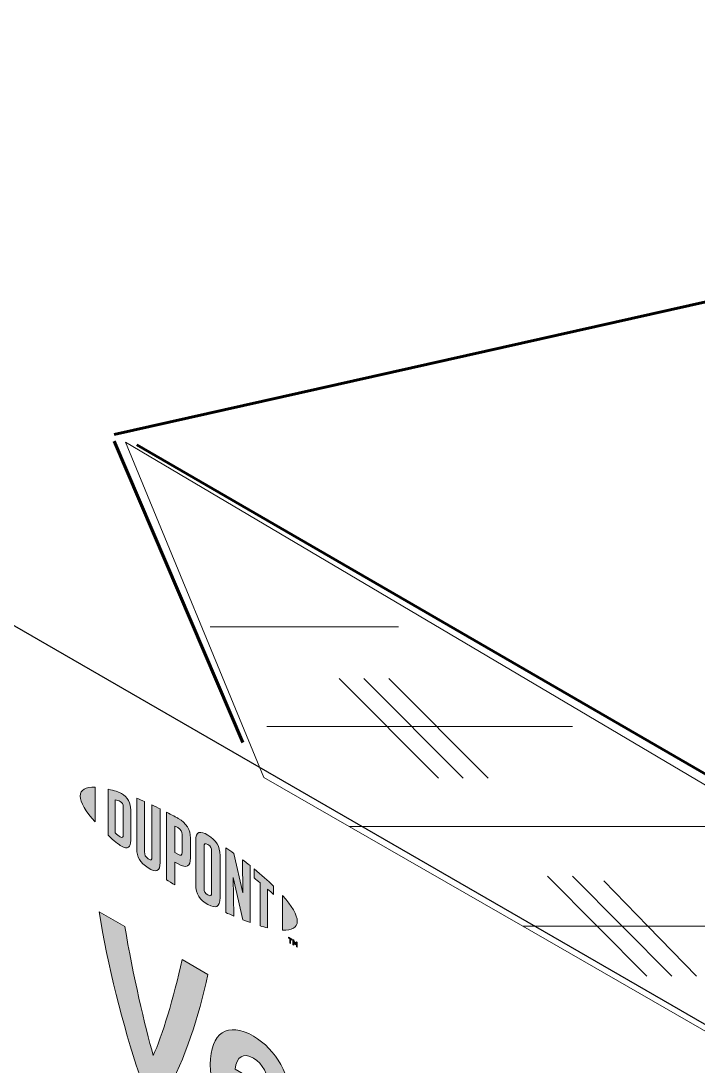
# Model space of a CAD drawing. Header units: inches. Extents: x -20.7 to 76.3, y -55.2 to 19.1.
# Drawn here: x -4.286 to -3.863, y -27.494 to -26.84 of the extents above; entities that cross this region are included whole.
import ezdxf

# ---------------------------------------------------------------- set-up
doc = ezdxf.new("R2010")
doc.units = ezdxf.units.IN
doc.header["$MEASUREMENT"] = 0
for name, color, linetype, lineweight in [('.ATI-HATCH', 7, 'Continuous', 0), ('G-ANNO-TTLB', 7, 'Continuous', 0), ('TYVEK', 7, 'Continuous', 0)]:
    doc.layers.add(name, color=color, linetype=linetype, lineweight=lineweight)

# ---------------------------------------------------------------- blocks, each defined once
blk = doc.blocks.new('Block_155')
at = {"layer": 'TYVEK', "true_color": 0x18467f, "transparency": 33554687}
h = blk.add_hatch(color=156, dxfattribs=at)
h.dxf.hatch_style = 2
edge = h.paths.add_edge_path()
edge.add_spline(control_points=[(-4.24902, -27.32537), (-4.24902, -27.32936), (-4.24565, -27.33503), (-4.23976, -27.34163), (-4.23976, -27.34163), (-4.23976, -27.31988), (-4.23976, -27.31988), (-4.24565, -27.31966), (-4.24902, -27.32142), (-4.24902, -27.32537)], knot_values=[0, 0, 0, 0, 1, 1, 1, 2, 2, 2, 3, 3, 3, 3], degree=3, periodic=0)
edge.add_line((-4.24902, -27.32537), (-4.24902, -27.32537))
h = blk.add_hatch(color=156, dxfattribs=at)
h.dxf.hatch_style = 2
edge = h.paths.add_edge_path()
edge.add_spline(control_points=[(-4.22208, -27.34982), (-4.22208, -27.35148), (-4.22295, -27.35154), (-4.224, -27.35093), (-4.22481, -27.35046), (-4.22607, -27.3494), (-4.22709, -27.34849), (-4.22709, -27.34849), (-4.22709, -27.32769), (-4.22709, -27.32769), (-4.22607, -27.32797), (-4.22481, -27.32836), (-4.224, -27.32883), (-4.22295, -27.32943), (-4.22208, -27.33049), (-4.22208, -27.33216), (-4.22208, -27.33216), (-4.22208, -27.34982), (-4.22208, -27.34982)], knot_values=[0, 0, 0, 0, 1, 1, 1, 2, 2, 2, 3, 3, 3, 4, 4, 4, 5, 5, 5, 6, 6, 6, 6], degree=3, periodic=0)
edge = h.paths.add_edge_path()
edge.add_spline(control_points=[(-4.22331, -27.32378), (-4.22495, -27.32283), (-4.22733, -27.32202), (-4.23162, -27.32107), (-4.23162, -27.32107), (-4.23162, -27.34989), (-4.23162, -27.34989), (-4.22784, -27.35338), (-4.22495, -27.35581), (-4.22331, -27.35676), (-4.21952, -27.35895), (-4.21739, -27.35753), (-4.21739, -27.35326), (-4.21739, -27.35326), (-4.21739, -27.33412), (-4.21739, -27.33412), (-4.21739, -27.32986), (-4.21952, -27.32597), (-4.22331, -27.32378)], knot_values=[0, 0, 0, 0, 1, 1, 1, 2, 2, 2, 3, 3, 3, 4, 4, 4, 5, 5, 5, 6, 6, 6, 6], degree=3, periodic=0)
edge.add_line((-4.22331, -27.32378), (-4.22331, -27.32378))
h = blk.add_hatch(color=156, dxfattribs=at)
h.dxf.hatch_style = 2
edge = h.paths.add_edge_path()
edge.add_spline(control_points=[(-4.20418, -27.36353), (-4.20418, -27.3652), (-4.20469, -27.36596), (-4.2065, -27.36466), (-4.20829, -27.36338), (-4.20877, -27.36224), (-4.20877, -27.36026), (-4.20877, -27.36026), (-4.20877, -27.32889), (-4.20877, -27.32889), (-4.20995, -27.32835), (-4.21259, -27.32724), (-4.21372, -27.32678), (-4.21372, -27.32678), (-4.21372, -27.35851), (-4.21372, -27.35851), (-4.21372, -27.36358), (-4.21158, -27.36679), (-4.2065, -27.37039), (-4.20185, -27.37368), (-4.19901, -27.37263), (-4.19901, -27.36701), (-4.19901, -27.36701), (-4.19901, -27.33348), (-4.19901, -27.33348), (-4.19998, -27.33298), (-4.20316, -27.33146), (-4.20418, -27.33099), (-4.20418, -27.33099), (-4.20418, -27.36353), (-4.20418, -27.36353)], knot_values=[0, 0, 0, 0, 1, 1, 1, 2, 2, 2, 3, 3, 3, 4, 4, 4, 5, 5, 5, 6, 6, 6, 7, 7, 7, 8, 8, 8, 9, 9, 9, 10, 10, 10, 10], degree=3, periodic=0)
h = blk.add_hatch(color=156, dxfattribs=at)
h.dxf.hatch_style = 2
edge = h.paths.add_edge_path()
edge.add_spline(control_points=[(-4.18532, -27.36063), (-4.18532, -27.36245), (-4.18587, -27.36305), (-4.18798, -27.36184), (-4.18798, -27.36184), (-4.18979, -27.3608), (-4.18979, -27.3608), (-4.18979, -27.3608), (-4.18979, -27.34414), (-4.18979, -27.34414), (-4.18898, -27.34455), (-4.18855, -27.34479), (-4.18807, -27.34507), (-4.18579, -27.34638), (-4.18532, -27.34765), (-4.18532, -27.3495), (-4.18532, -27.3495), (-4.18532, -27.36063), (-4.18532, -27.36063)], knot_values=[0, 0, 0, 0, 1, 1, 1, 2, 2, 2, 3, 3, 3, 4, 4, 4, 5, 5, 5, 6, 6, 6, 6], degree=3, periodic=0)
edge = h.paths.add_edge_path()
edge.add_spline(control_points=[(-4.18777, -27.33935), (-4.18867, -27.33883), (-4.19195, -27.33707), (-4.19497, -27.33553), (-4.19497, -27.33553), (-4.19497, -27.37776), (-4.19497, -27.37776), (-4.19394, -27.37841), (-4.19125, -27.38013), (-4.18979, -27.38101), (-4.18979, -27.38101), (-4.18979, -27.36667), (-4.18979, -27.36667), (-4.18979, -27.36667), (-4.18777, -27.36783), (-4.18777, -27.36783), (-4.18234, -27.37094), (-4.18009, -27.36946), (-4.18009, -27.3641), (-4.18009, -27.3641), (-4.18009, -27.35165), (-4.18009, -27.35165), (-4.18009, -27.3464), (-4.18262, -27.34232), (-4.18777, -27.33935)], knot_values=[0, 0, 0, 0, 1, 1, 1, 2, 2, 2, 3, 3, 3, 4, 4, 4, 5, 5, 5, 6, 6, 6, 7, 7, 7, 8, 8, 8, 8], degree=3, periodic=0)
edge.add_line((-4.18777, -27.33935), (-4.18777, -27.33935))
h = blk.add_hatch(color=156, dxfattribs=at)
h.dxf.hatch_style = 2
edge = h.paths.add_edge_path()
edge.add_spline(control_points=[(-4.16683, -27.38606), (-4.16683, -27.38773), (-4.16732, -27.38831), (-4.16915, -27.38731), (-4.17103, -27.38629), (-4.17155, -27.38506), (-4.17155, -27.38333), (-4.17155, -27.38333), (-4.17155, -27.35701), (-4.17155, -27.35701), (-4.17155, -27.35528), (-4.17103, -27.35462), (-4.16915, -27.35576), (-4.16732, -27.35688), (-4.16683, -27.35806), (-4.16683, -27.35973), (-4.16683, -27.35973), (-4.16683, -27.38606), (-4.16683, -27.38606)], knot_values=[0, 0, 0, 0, 1, 1, 1, 2, 2, 2, 3, 3, 3, 4, 4, 4, 5, 5, 5, 6, 6, 6, 6], degree=3, periodic=0)
edge = h.paths.add_edge_path()
edge.add_spline(control_points=[(-4.16915, -27.34986), (-4.17395, -27.34683), (-4.1768, -27.34761), (-4.1768, -27.35317), (-4.1768, -27.35317), (-4.1768, -27.38079), (-4.1768, -27.38079), (-4.1768, -27.38666), (-4.17421, -27.39057), (-4.16915, -27.39324), (-4.16419, -27.39586), (-4.1616, -27.39519), (-4.1616, -27.38895), (-4.1616, -27.38895), (-4.1616, -27.36258), (-4.1616, -27.36258), (-4.1616, -27.35663), (-4.16394, -27.35316), (-4.16915, -27.34986)], knot_values=[0, 0, 0, 0, 1, 1, 1, 2, 2, 2, 3, 3, 3, 4, 4, 4, 5, 5, 5, 6, 6, 6, 6], degree=3, periodic=0)
edge.add_line((-4.16915, -27.34986), (-4.16915, -27.34986))
h = blk.add_hatch(color=156, dxfattribs=at)
h.dxf.hatch_style = 2
edge = h.paths.add_edge_path()
edge.add_spline(control_points=[(-4.14724, -27.38604), (-4.14724, -27.38604), (-4.15298, -27.36125), (-4.15298, -27.36125), (-4.15455, -27.36011), (-4.15643, -27.35878), (-4.15788, -27.35779), (-4.15788, -27.35779), (-4.15788, -27.39832), (-4.15788, -27.39832), (-4.15686, -27.39879), (-4.15425, -27.39996), (-4.1529, -27.40054), (-4.1529, -27.40054), (-4.15331, -27.37642), (-4.15331, -27.37642), (-4.15331, -27.37642), (-4.14724, -27.40288), (-4.14724, -27.40288), (-4.14595, -27.40339), (-4.14406, -27.4041), (-4.14282, -27.40455), (-4.14282, -27.40455), (-4.14282, -27.36894), (-4.14282, -27.36894), (-4.14411, -27.3679), (-4.14646, -27.36609), (-4.14759, -27.36524), (-4.14759, -27.36524), (-4.14724, -27.38604), (-4.14724, -27.38604)], knot_values=[0, 0, 0, 0, 1, 1, 1, 2, 2, 2, 3, 3, 3, 4, 4, 4, 5, 5, 5, 6, 6, 6, 7, 7, 7, 8, 8, 8, 9, 9, 9, 10, 10, 10, 10], degree=3, periodic=0)
h = blk.add_hatch(color=156, dxfattribs=at)
h.dxf.hatch_style = 2
edge = h.paths.add_edge_path()
edge.add_spline(control_points=[(-4.14026, -27.37665), (-4.13898, -27.37765), (-4.13772, -27.37867), (-4.13649, -27.37969), (-4.13649, -27.37969), (-4.13649, -27.40663), (-4.13649, -27.40663), (-4.13535, -27.40698), (-4.13325, -27.40757), (-4.13185, -27.4079), (-4.13185, -27.4079), (-4.13185, -27.38363), (-4.13185, -27.38363), (-4.13051, -27.38482), (-4.12924, -27.38595), (-4.12808, -27.387), (-4.12808, -27.387), (-4.12808, -27.3818), (-4.12808, -27.3818), (-4.13174, -27.37822), (-4.13567, -27.37476), (-4.14026, -27.37101), (-4.14026, -27.37101), (-4.14026, -27.37665), (-4.14026, -27.37665)], knot_values=[0, 0, 0, 0, 1, 1, 1, 2, 2, 2, 3, 3, 3, 4, 4, 4, 5, 5, 5, 6, 6, 6, 7, 7, 7, 8, 8, 8, 8], degree=3, periodic=0)
h = blk.add_hatch(color=156, dxfattribs=at)
h.dxf.hatch_style = 2
edge = h.paths.add_edge_path()
edge.add_spline(control_points=[(-4.11325, -27.40376), (-4.11325, -27.40775), (-4.11663, -27.40952), (-4.12252, -27.40933), (-4.12252, -27.40933), (-4.12252, -27.38757), (-4.12252, -27.38757), (-4.11663, -27.39415), (-4.11325, -27.39981), (-4.11325, -27.40376)], knot_values=[0, 0, 0, 0, 1, 1, 1, 2, 2, 2, 3, 3, 3, 3], degree=3, periodic=0)
edge.add_line((-4.11325, -27.40376), (-4.11325, -27.40376))
h = blk.add_hatch(color=156, dxfattribs=at)
h.dxf.hatch_style = 2
edge = h.paths.add_edge_path()
edge.add_spline(control_points=[(-4.116, -27.41526), (-4.116, -27.41526), (-4.11544, -27.41559), (-4.11544, -27.41559), (-4.11544, -27.41559), (-4.11462, -27.41755), (-4.11462, -27.41755), (-4.11462, -27.41755), (-4.11379, -27.41654), (-4.11379, -27.41654), (-4.11379, -27.41654), (-4.11325, -27.41685), (-4.11325, -27.41685), (-4.11325, -27.41685), (-4.11325, -27.41999), (-4.11325, -27.41999), (-4.11325, -27.41999), (-4.11376, -27.41969), (-4.11376, -27.41969), (-4.11376, -27.41969), (-4.11376, -27.41747), (-4.11376, -27.41747), (-4.11376, -27.41747), (-4.1146, -27.41848), (-4.1146, -27.41848), (-4.1146, -27.41848), (-4.11465, -27.41845), (-4.11465, -27.41845), (-4.11465, -27.41845), (-4.1155, -27.41646), (-4.1155, -27.41646), (-4.1155, -27.41646), (-4.1155, -27.41869), (-4.1155, -27.41869), (-4.1155, -27.41869), (-4.116, -27.4184), (-4.116, -27.4184), (-4.116, -27.4184), (-4.116, -27.41526), (-4.116, -27.41526)], knot_values=[0, 0, 0, 0, 1, 1, 1, 2, 2, 2, 3, 3, 3, 4, 4, 4, 5, 5, 5, 6, 6, 6, 7, 7, 7, 8, 8, 8, 9, 9, 9, 10, 10, 10, 11, 11, 11, 12, 12, 12, 13, 13, 13, 13], degree=3, periodic=0)
edge = h.paths.add_edge_path()
edge.add_spline(control_points=[(-4.11796, -27.41468), (-4.11796, -27.41468), (-4.1188, -27.41419), (-4.1188, -27.41419), (-4.1188, -27.41419), (-4.1188, -27.41365), (-4.1188, -27.41365), (-4.1188, -27.41365), (-4.11659, -27.41492), (-4.11659, -27.41492), (-4.11659, -27.41492), (-4.11659, -27.41547), (-4.11659, -27.41547), (-4.11659, -27.41547), (-4.11743, -27.41498), (-4.11743, -27.41498), (-4.11743, -27.41498), (-4.11743, -27.41757), (-4.11743, -27.41757), (-4.11743, -27.41757), (-4.11796, -27.41727), (-4.11796, -27.41727), (-4.11796, -27.41727), (-4.11796, -27.41468), (-4.11796, -27.41468)], knot_values=[0, 0, 0, 0, 1, 1, 1, 2, 2, 2, 3, 3, 3, 4, 4, 4, 5, 5, 5, 6, 6, 6, 7, 7, 7, 8, 8, 8, 8], degree=3, periodic=0)
at = {"layer": 'TYVEK'}
for points, knots in [([(-4.24902, -27.32537), (-4.24902, -27.32936), (-4.24565, -27.33503), (-4.23976, -27.34163), (-4.23976, -27.34163), (-4.23976, -27.31988), (-4.23976, -27.31988), (-4.24565, -27.31966), (-4.24902, -27.32142), (-4.24902, -27.32537)], [0, 0, 0, 0, 1, 1, 1, 2, 2, 2, 3, 3, 3, 3]), ([(-4.22331, -27.32378), (-4.22495, -27.32283), (-4.22733, -27.32202), (-4.23162, -27.32107), (-4.23162, -27.32107), (-4.23162, -27.34989), (-4.23162, -27.34989), (-4.22784, -27.35338), (-4.22495, -27.35581), (-4.22331, -27.35676), (-4.21952, -27.35895), (-4.21739, -27.35753), (-4.21739, -27.35326), (-4.21739, -27.35326), (-4.21739, -27.33412), (-4.21739, -27.33412), (-4.21739, -27.32986), (-4.21952, -27.32597), (-4.22331, -27.32378)], [0, 0, 0, 0, 1, 1, 1, 2, 2, 2, 3, 3, 3, 4, 4, 4, 5, 5, 5, 6, 6, 6, 6]), ([(-4.22208, -27.34982), (-4.22208, -27.35148), (-4.22295, -27.35154), (-4.224, -27.35093), (-4.22481, -27.35046), (-4.22607, -27.3494), (-4.22709, -27.34849), (-4.22709, -27.34849), (-4.22709, -27.32769), (-4.22709, -27.32769), (-4.22607, -27.32797), (-4.22481, -27.32836), (-4.224, -27.32883), (-4.22295, -27.32943), (-4.22208, -27.33049), (-4.22208, -27.33216), (-4.22208, -27.33216), (-4.22208, -27.34982), (-4.22208, -27.34982)], [0, 0, 0, 0, 1, 1, 1, 2, 2, 2, 3, 3, 3, 4, 4, 4, 5, 5, 5, 6, 6, 6, 6]), ([(-4.20418, -27.36353), (-4.20418, -27.3652), (-4.20469, -27.36596), (-4.2065, -27.36466), (-4.20829, -27.36338), (-4.20877, -27.36224), (-4.20877, -27.36026), (-4.20877, -27.36026), (-4.20877, -27.32889), (-4.20877, -27.32889), (-4.20995, -27.32835), (-4.21259, -27.32724), (-4.21372, -27.32678), (-4.21372, -27.32678), (-4.21372, -27.35851), (-4.21372, -27.35851), (-4.21372, -27.36358), (-4.21158, -27.36679), (-4.2065, -27.37039), (-4.20185, -27.37368), (-4.19901, -27.37263), (-4.19901, -27.36701), (-4.19901, -27.36701), (-4.19901, -27.33348), (-4.19901, -27.33348), (-4.19998, -27.33298), (-4.20316, -27.33146), (-4.20418, -27.33099), (-4.20418, -27.33099), (-4.20418, -27.36353), (-4.20418, -27.36353)], [0, 0, 0, 0, 1, 1, 1, 2, 2, 2, 3, 3, 3, 4, 4, 4, 5, 5, 5, 6, 6, 6, 7, 7, 7, 8, 8, 8, 9, 9, 9, 10, 10, 10, 10]), ([(-4.18777, -27.33935), (-4.18867, -27.33883), (-4.19195, -27.33707), (-4.19497, -27.33553), (-4.19497, -27.33553), (-4.19497, -27.37776), (-4.19497, -27.37776), (-4.19394, -27.37841), (-4.19125, -27.38013), (-4.18979, -27.38101), (-4.18979, -27.38101), (-4.18979, -27.36667), (-4.18979, -27.36667), (-4.18979, -27.36667), (-4.18777, -27.36783), (-4.18777, -27.36783), (-4.18234, -27.37094), (-4.18009, -27.36946), (-4.18009, -27.3641), (-4.18009, -27.3641), (-4.18009, -27.35165), (-4.18009, -27.35165), (-4.18009, -27.3464), (-4.18262, -27.34232), (-4.18777, -27.33935)], [0, 0, 0, 0, 1, 1, 1, 2, 2, 2, 3, 3, 3, 4, 4, 4, 5, 5, 5, 6, 6, 6, 7, 7, 7, 8, 8, 8, 8]), ([(-4.18532, -27.36063), (-4.18532, -27.36245), (-4.18587, -27.36305), (-4.18798, -27.36184), (-4.18798, -27.36184), (-4.18979, -27.3608), (-4.18979, -27.3608), (-4.18979, -27.3608), (-4.18979, -27.34414), (-4.18979, -27.34414), (-4.18898, -27.34455), (-4.18855, -27.34479), (-4.18807, -27.34507), (-4.18579, -27.34638), (-4.18532, -27.34765), (-4.18532, -27.3495), (-4.18532, -27.3495), (-4.18532, -27.36063), (-4.18532, -27.36063)], [0, 0, 0, 0, 1, 1, 1, 2, 2, 2, 3, 3, 3, 4, 4, 4, 5, 5, 5, 6, 6, 6, 6]), ([(-4.16915, -27.34986), (-4.17395, -27.34683), (-4.1768, -27.34761), (-4.1768, -27.35317), (-4.1768, -27.35317), (-4.1768, -27.38079), (-4.1768, -27.38079), (-4.1768, -27.38666), (-4.17421, -27.39057), (-4.16915, -27.39324), (-4.16419, -27.39586), (-4.1616, -27.39519), (-4.1616, -27.38895), (-4.1616, -27.38895), (-4.1616, -27.36258), (-4.1616, -27.36258), (-4.1616, -27.35663), (-4.16394, -27.35316), (-4.16915, -27.34986)], [0, 0, 0, 0, 1, 1, 1, 2, 2, 2, 3, 3, 3, 4, 4, 4, 5, 5, 5, 6, 6, 6, 6]), ([(-4.16683, -27.38606), (-4.16683, -27.38773), (-4.16732, -27.38831), (-4.16915, -27.38731), (-4.17103, -27.38629), (-4.17155, -27.38506), (-4.17155, -27.38333), (-4.17155, -27.38333), (-4.17155, -27.35701), (-4.17155, -27.35701), (-4.17155, -27.35528), (-4.17103, -27.35462), (-4.16915, -27.35576), (-4.16732, -27.35688), (-4.16683, -27.35806), (-4.16683, -27.35973), (-4.16683, -27.35973), (-4.16683, -27.38606), (-4.16683, -27.38606)], [0, 0, 0, 0, 1, 1, 1, 2, 2, 2, 3, 3, 3, 4, 4, 4, 5, 5, 5, 6, 6, 6, 6]), ([(-4.14724, -27.38604), (-4.14724, -27.38604), (-4.15298, -27.36125), (-4.15298, -27.36125), (-4.15455, -27.36011), (-4.15643, -27.35878), (-4.15788, -27.35779), (-4.15788, -27.35779), (-4.15788, -27.39832), (-4.15788, -27.39832), (-4.15686, -27.39879), (-4.15425, -27.39996), (-4.1529, -27.40054), (-4.1529, -27.40054), (-4.15331, -27.37642), (-4.15331, -27.37642), (-4.15331, -27.37642), (-4.14724, -27.40288), (-4.14724, -27.40288), (-4.14595, -27.40339), (-4.14406, -27.4041), (-4.14282, -27.40455), (-4.14282, -27.40455), (-4.14282, -27.36894), (-4.14282, -27.36894), (-4.14411, -27.3679), (-4.14646, -27.36609), (-4.14759, -27.36524), (-4.14759, -27.36524), (-4.14724, -27.38604), (-4.14724, -27.38604)], [0, 0, 0, 0, 1, 1, 1, 2, 2, 2, 3, 3, 3, 4, 4, 4, 5, 5, 5, 6, 6, 6, 7, 7, 7, 8, 8, 8, 9, 9, 9, 10, 10, 10, 10]), ([(-4.14026, -27.37665), (-4.13898, -27.37765), (-4.13772, -27.37867), (-4.13649, -27.37969), (-4.13649, -27.37969), (-4.13649, -27.40663), (-4.13649, -27.40663), (-4.13535, -27.40698), (-4.13325, -27.40757), (-4.13185, -27.4079), (-4.13185, -27.4079), (-4.13185, -27.38363), (-4.13185, -27.38363), (-4.13051, -27.38482), (-4.12924, -27.38595), (-4.12808, -27.387), (-4.12808, -27.387), (-4.12808, -27.3818), (-4.12808, -27.3818), (-4.13174, -27.37822), (-4.13567, -27.37476), (-4.14026, -27.37101), (-4.14026, -27.37101), (-4.14026, -27.37665), (-4.14026, -27.37665)], [0, 0, 0, 0, 1, 1, 1, 2, 2, 2, 3, 3, 3, 4, 4, 4, 5, 5, 5, 6, 6, 6, 7, 7, 7, 8, 8, 8, 8]), ([(-4.11325, -27.40376), (-4.11325, -27.40775), (-4.11663, -27.40952), (-4.12252, -27.40933), (-4.12252, -27.40933), (-4.12252, -27.38757), (-4.12252, -27.38757), (-4.11663, -27.39415), (-4.11325, -27.39981), (-4.11325, -27.40376)], [0, 0, 0, 0, 1, 1, 1, 2, 2, 2, 3, 3, 3, 3]), ([(-4.11796, -27.41468), (-4.11796, -27.41468), (-4.1188, -27.41419), (-4.1188, -27.41419), (-4.1188, -27.41419), (-4.1188, -27.41365), (-4.1188, -27.41365), (-4.1188, -27.41365), (-4.11659, -27.41492), (-4.11659, -27.41492), (-4.11659, -27.41492), (-4.11659, -27.41547), (-4.11659, -27.41547), (-4.11659, -27.41547), (-4.11743, -27.41498), (-4.11743, -27.41498), (-4.11743, -27.41498), (-4.11743, -27.41757), (-4.11743, -27.41757), (-4.11743, -27.41757), (-4.11796, -27.41727), (-4.11796, -27.41727), (-4.11796, -27.41727), (-4.11796, -27.41468), (-4.11796, -27.41468)], [0, 0, 0, 0, 1, 1, 1, 2, 2, 2, 3, 3, 3, 4, 4, 4, 5, 5, 5, 6, 6, 6, 7, 7, 7, 8, 8, 8, 8]), ([(-4.116, -27.41526), (-4.116, -27.41526), (-4.11544, -27.41559), (-4.11544, -27.41559), (-4.11544, -27.41559), (-4.11462, -27.41755), (-4.11462, -27.41755), (-4.11462, -27.41755), (-4.11379, -27.41654), (-4.11379, -27.41654), (-4.11379, -27.41654), (-4.11325, -27.41685), (-4.11325, -27.41685), (-4.11325, -27.41685), (-4.11325, -27.41999), (-4.11325, -27.41999), (-4.11325, -27.41999), (-4.11376, -27.41969), (-4.11376, -27.41969), (-4.11376, -27.41969), (-4.11376, -27.41747), (-4.11376, -27.41747), (-4.11376, -27.41747), (-4.1146, -27.41848), (-4.1146, -27.41848), (-4.1146, -27.41848), (-4.11465, -27.41845), (-4.11465, -27.41845), (-4.11465, -27.41845), (-4.1155, -27.41646), (-4.1155, -27.41646), (-4.1155, -27.41646), (-4.1155, -27.41869), (-4.1155, -27.41869), (-4.1155, -27.41869), (-4.116, -27.4184), (-4.116, -27.4184), (-4.116, -27.4184), (-4.116, -27.41526), (-4.116, -27.41526)], [0, 0, 0, 0, 1, 1, 1, 2, 2, 2, 3, 3, 3, 4, 4, 4, 5, 5, 5, 6, 6, 6, 7, 7, 7, 8, 8, 8, 9, 9, 9, 10, 10, 10, 11, 11, 11, 12, 12, 12, 13, 13, 13, 13])]:
    blk.add_open_spline(points, degree=3, knots=knots, dxfattribs=at)
blk = doc.blocks.new('Block_158')
at = {"layer": 'TYVEK', "true_color": 0x18467f, "transparency": 33554687}
h = blk.add_hatch(color=156, dxfattribs=at)
h.dxf.hatch_style = 2
edge = h.paths.add_edge_path()
edge.add_spline(control_points=[(-4.21202, -27.49971), (-4.22247, -27.46871), (-4.23184, -27.43073), (-4.23728, -27.39775), (-4.23728, -27.39775), (-4.22117, -27.40706), (-4.22117, -27.40706), (-4.21605, -27.43685), (-4.20864, -27.46971), (-4.20331, -27.48764), (-4.19786, -27.47593), (-4.19046, -27.45162), (-4.18534, -27.42774), (-4.18534, -27.42774), (-4.16923, -27.43704), (-4.16923, -27.43704), (-4.17467, -27.46373), (-4.18404, -27.4909), (-4.19449, -27.50983), (-4.19449, -27.50983), (-4.21202, -27.49971), (-4.21202, -27.49971)], knot_values=[0, 0, 0, 0, 1, 1, 1, 2, 2, 2, 3, 3, 3, 4, 4, 4, 5, 5, 5, 6, 6, 6, 7, 7, 7, 7], degree=3, periodic=0)
h = blk.add_hatch(color=156, dxfattribs=at)
h.dxf.hatch_style = 2
edge = h.paths.add_edge_path()
edge.add_spline(control_points=[(-4.15213, -27.49634), (-4.15213, -27.49634), (-4.13144, -27.50829), (-4.13144, -27.50829), (-4.13144, -27.50829), (-4.13144, -27.50679), (-4.13144, -27.50679), (-4.13144, -27.4998), (-4.13471, -27.4928), (-4.1407, -27.48934), (-4.14701, -27.48569), (-4.15115, -27.48842), (-4.15213, -27.49634)], knot_values=[0, 0, 0, 0, 1, 1, 1, 2, 2, 2, 3, 3, 3, 4, 4, 4, 4], degree=3, periodic=0)
edge = h.paths.add_edge_path()
edge.add_spline(control_points=[(-4.11914, -27.55059), (-4.12393, -27.55032), (-4.13101, -27.54798), (-4.13819, -27.54383), (-4.15572, -27.53371), (-4.1677, -27.51406), (-4.1677, -27.49335), (-4.1677, -27.4735), (-4.1567, -27.46637), (-4.1407, -27.47561), (-4.12643, -27.48384), (-4.11707, -27.50086), (-4.11707, -27.51758), (-4.11707, -27.52133), (-4.11729, -27.52445), (-4.1175, -27.52682), (-4.1175, -27.52682), (-4.15191, -27.50695), (-4.15191, -27.50695), (-4.1505, -27.51776), (-4.14538, -27.5252), (-4.13667, -27.53023), (-4.13133, -27.53331), (-4.12621, -27.5349), (-4.12153, -27.53535), (-4.12153, -27.53535), (-4.11914, -27.55059), (-4.11914, -27.55059)], knot_values=[0, 0, 0, 0, 1, 1, 1, 2, 2, 2, 3, 3, 3, 4, 4, 4, 5, 5, 5, 6, 6, 6, 7, 7, 7, 8, 8, 8, 9, 9, 9, 9], degree=3, periodic=0)
at = {"layer": 'TYVEK'}
for points, knots in [([(-4.21202, -27.49971), (-4.22247, -27.46871), (-4.23184, -27.43073), (-4.23728, -27.39775), (-4.23728, -27.39775), (-4.22117, -27.40706), (-4.22117, -27.40706), (-4.21605, -27.43685), (-4.20864, -27.46971), (-4.20331, -27.48764), (-4.19786, -27.47593), (-4.19046, -27.45162), (-4.18534, -27.42774), (-4.18534, -27.42774), (-4.16923, -27.43704), (-4.16923, -27.43704), (-4.17467, -27.46373), (-4.18404, -27.4909), (-4.19449, -27.50983), (-4.19449, -27.50983), (-4.21202, -27.49971), (-4.21202, -27.49971)], [0, 0, 0, 0, 1, 1, 1, 2, 2, 2, 3, 3, 3, 4, 4, 4, 5, 5, 5, 6, 6, 6, 7, 7, 7, 7]), ([(-4.11914, -27.55059), (-4.12393, -27.55032), (-4.13101, -27.54798), (-4.13819, -27.54383), (-4.15572, -27.53371), (-4.1677, -27.51406), (-4.1677, -27.49335), (-4.1677, -27.4735), (-4.1567, -27.46637), (-4.1407, -27.47561), (-4.12643, -27.48384), (-4.11707, -27.50086), (-4.11707, -27.51758), (-4.11707, -27.52133), (-4.11729, -27.52445), (-4.1175, -27.52682), (-4.1175, -27.52682), (-4.15191, -27.50695), (-4.15191, -27.50695), (-4.1505, -27.51776), (-4.14538, -27.5252), (-4.13667, -27.53023), (-4.13133, -27.53331), (-4.12621, -27.5349), (-4.12153, -27.53535), (-4.12153, -27.53535), (-4.11914, -27.55059), (-4.11914, -27.55059)], [0, 0, 0, 0, 1, 1, 1, 2, 2, 2, 3, 3, 3, 4, 4, 4, 5, 5, 5, 6, 6, 6, 7, 7, 7, 8, 8, 8, 9, 9, 9, 9]), ([(-4.15213, -27.49634), (-4.15213, -27.49634), (-4.13144, -27.50829), (-4.13144, -27.50829), (-4.13144, -27.50829), (-4.13144, -27.50679), (-4.13144, -27.50679), (-4.13144, -27.4998), (-4.13471, -27.4928), (-4.1407, -27.48934), (-4.14701, -27.48569), (-4.15115, -27.48842), (-4.15213, -27.49634)], [0, 0, 0, 0, 1, 1, 1, 2, 2, 2, 3, 3, 3, 4, 4, 4, 4])]:
    blk.add_open_spline(points, degree=3, knots=knots, dxfattribs=at)
blk = doc.blocks.new('Block_156')
at = {"layer": 'TYVEK'}
blk.add_blockref('Block_158', (0, 0), dxfattribs=at)
blk = doc.blocks.new('Block_154')
at = {"layer": 'TYVEK'}
for name in ['Block_155', 'Block_156']:
    blk.add_blockref(name, (0, 0), dxfattribs=at)
blk = doc.blocks.new('Block_677')
at = {"layer": '.ATI-HATCH'}
blk.add_open_spline([(-4.22075, -27.10405), (-4.22075, -27.10405), (-4.13408, -27.31377), (-4.13408, -27.31377), (-4.13408, -27.31377), (-4.08075, -27.34446), (-4.08075, -27.34446), (-4.08075, -27.34446), (-3.97227, -27.40682), (-3.97227, -27.40682), (-3.97227, -27.40682), (-3.86158, -27.47043), (-3.86158, -27.47043), (-3.86158, -27.47043), (-3.79089, -27.51099), (-3.79089, -27.51099), (-3.79089, -27.51099), (-3.79075, -27.51113), (-3.79075, -27.51113), (-3.79075, -27.51113), (-3.75519, -27.53154), (-3.75519, -27.53154), (-3.75519, -27.53154), (-3.64644, -27.59404), (-3.64644, -27.59404), (-3.64644, -27.59404), (-3.53797, -27.6564), (-3.53797, -27.6564), (-3.53797, -27.6564), (-3.5195, -27.66696), (-3.5195, -27.66696), (-3.5195, -27.66696), (-3.39186, -27.6564), (-3.39186, -27.6564), (-3.39186, -27.6564), (-3.29978, -27.64877), (-3.29978, -27.64877), (-3.29978, -27.64877), (-4.22075, -27.10405), (-4.22075, -27.10405)], degree=3, knots=[0, 0, 0, 0, 1, 1, 1, 2, 2, 2, 3, 3, 3, 4, 4, 4, 5, 5, 5, 6, 6, 6, 7, 7, 7, 8, 8, 8, 9, 9, 9, 10, 10, 10, 11, 11, 11, 12, 12, 12, 13, 13, 13, 13], dxfattribs=at)
at = {"layer": '.ATI-HATCH', "color": 8, "lineweight": 0, "true_color": 0x808080}
for points in [[(-4.04991, -27.2196), (-4.04991, -27.2196), (-4.16769, -27.2196), (-4.16769, -27.2196)], [(-3.94116, -27.28196), (-3.94116, -27.28196), (-4.13241, -27.28196), (-4.13241, -27.28196)], [(-3.83005, -27.34446), (-3.83005, -27.34446), (-4.08075, -27.34446), (-4.08075, -27.34446)]]:
    blk.add_open_spline(points, degree=3, dxfattribs=at)
for points, knots in [([(-3.95672, -27.37557), (-3.95672, -27.37557), (-3.92561, -27.40682), (-3.92561, -27.40682), (-3.92561, -27.40682), (-3.89464, -27.43807), (-3.89464, -27.43807)], [0, 0, 0, 0, 1, 1, 1, 2, 2, 2, 2]), ([(-3.94116, -27.37557), (-3.94116, -27.37557), (-3.91005, -27.40682), (-3.91005, -27.40682), (-3.91005, -27.40682), (-3.87908, -27.43807), (-3.87908, -27.43807)], [0, 0, 0, 0, 1, 1, 1, 2, 2, 2, 2]), ([(-3.92158, -27.37849), (-3.92158, -27.37849), (-3.89394, -27.40682), (-3.89394, -27.40682), (-3.89394, -27.40682), (-3.86353, -27.43807), (-3.86353, -27.43807)], [0, 0, 0, 0, 1, 1, 1, 2, 2, 2, 2]), ([(-3.7263, -27.40682), (-3.7263, -27.40682), (-3.89394, -27.40682), (-3.89394, -27.40682), (-3.89394, -27.40682), (-3.91005, -27.40682), (-3.91005, -27.40682), (-3.91005, -27.40682), (-3.92561, -27.40682), (-3.92561, -27.40682), (-3.92561, -27.40682), (-3.97228, -27.40682), (-3.97228, -27.40682)], [0, 0, 0, 0, 1, 1, 1, 2, 2, 2, 3, 3, 3, 4, 4, 4, 4])]:
    blk.add_open_spline(points, degree=3, knots=knots, dxfattribs=at)

msp = doc.modelspace()

# ---------------------------------------------------------------- hatches: boundary and pattern name
at = {"layer": 'G-ANNO-TTLB', "true_color": 0xff00ff, "transparency": 33554687}
h = msp.add_hatch(color=6, dxfattribs=at)
edge = h.paths.add_edge_path()
edge.add_spline(control_points=[(20.03822, -55.21363), (20.03822, -55.21363), (-20.64953, -55.21363), (-20.64953, -55.21363), (-20.64953, -55.21363), (-20.64953, -21.08863), (-20.64953, -21.08863), (-20.64953, -21.08863), (20.03822, -21.08863), (20.03822, -21.08863), (20.03822, -21.08863), (20.03822, -55.21363), (20.03822, -55.21363)], knot_values=[0, 0, 0, 0, 1, 1, 1, 2, 2, 2, 3, 3, 3, 4, 4, 4, 4], degree=3, periodic=0)
edge = h.paths.add_edge_path()
edge.add_spline(control_points=[(-20.52453, -21.21363), (-20.52453, -21.21363), (-20.52453, -55.08863), (-20.52453, -55.08863), (-20.52453, -55.08863), (19.91322, -55.08863), (19.91322, -55.08863), (19.91322, -55.08863), (19.91322, -21.21363), (19.91322, -21.21363), (19.91322, -21.21363), (-20.52453, -21.21363), (-20.52453, -21.21363)], knot_values=[0, 0, 0, 0, 1, 1, 1, 2, 2, 2, 3, 3, 3, 4, 4, 4, 4], degree=3, periodic=0)
edge.add_line((-20.52453, -21.21363), (-20.52453, -21.21363))

# ---------------------------------------------------------------- linework, layer by layer
at = {"layer": 'G-ANNO-TTLB'}
for points in [[(20.03822, -55.21363), (20.03822, -55.21363), (-20.64953, -55.21363), (-20.64953, -55.21363), (-20.64953, -55.21363), (-20.64953, -21.08863), (-20.64953, -21.08863), (-20.64953, -21.08863), (20.03822, -21.08863), (20.03822, -21.08863), (20.03822, -21.08863), (20.03822, -55.21363), (20.03822, -55.21363)], [(-20.52453, -21.21363), (-20.52453, -21.21363), (-20.52453, -55.08863), (-20.52453, -55.08863), (-20.52453, -55.08863), (19.91322, -55.08863), (19.91322, -55.08863), (19.91322, -55.08863), (19.91322, -21.21363), (19.91322, -21.21363), (19.91322, -21.21363), (-20.52453, -21.21363), (-20.52453, -21.21363)]]:
    msp.add_open_spline(points, degree=3, knots=[0, 0, 0, 0, 1, 1, 1, 2, 2, 2, 3, 3, 3, 4, 4, 4, 4], dxfattribs=at)
at = {"layer": 'TYVEK', "color": 18, "lineweight": 60, "true_color": 0x000000}
for p, q in [((-4.22771, -27.09917), (-3.67547, -26.97531)), ((-4.14734, -27.29191), (-4.22771, -27.10324)), ((-2.43747, -28.13474), (-4.21372, -27.10555))]:
    msp.add_line(p, q, dxfattribs=at)
at = {"layer": 'TYVEK', "color": 1, "lineweight": 25, "true_color": 0xff0000}
msp.add_line((-2.47256, -28.26889), (-4.33446, -27.19336), dxfattribs=at)
at = {"layer": 'TYVEK', "color": 8, "lineweight": 0, "true_color": 0x808080}
for p, q in [((-4.02499, -27.31417), (-4.08712, -27.25177)), ((-4.00946, -27.31417), (-4.07159, -27.25177)), ((-3.99393, -27.31417), (-4.05606, -27.25177))]:
    msp.add_line(p, q, dxfattribs=at)

# ---------------------------------------------------------------- block references
at = {"layer": '.ATI-HATCH'}
msp.add_blockref('Block_677', (0, 0), dxfattribs=at)
at = {"layer": 'TYVEK'}
msp.add_blockref('Block_154', (0, 0), dxfattribs=at)

doc.saveas('drawing.dxf')
